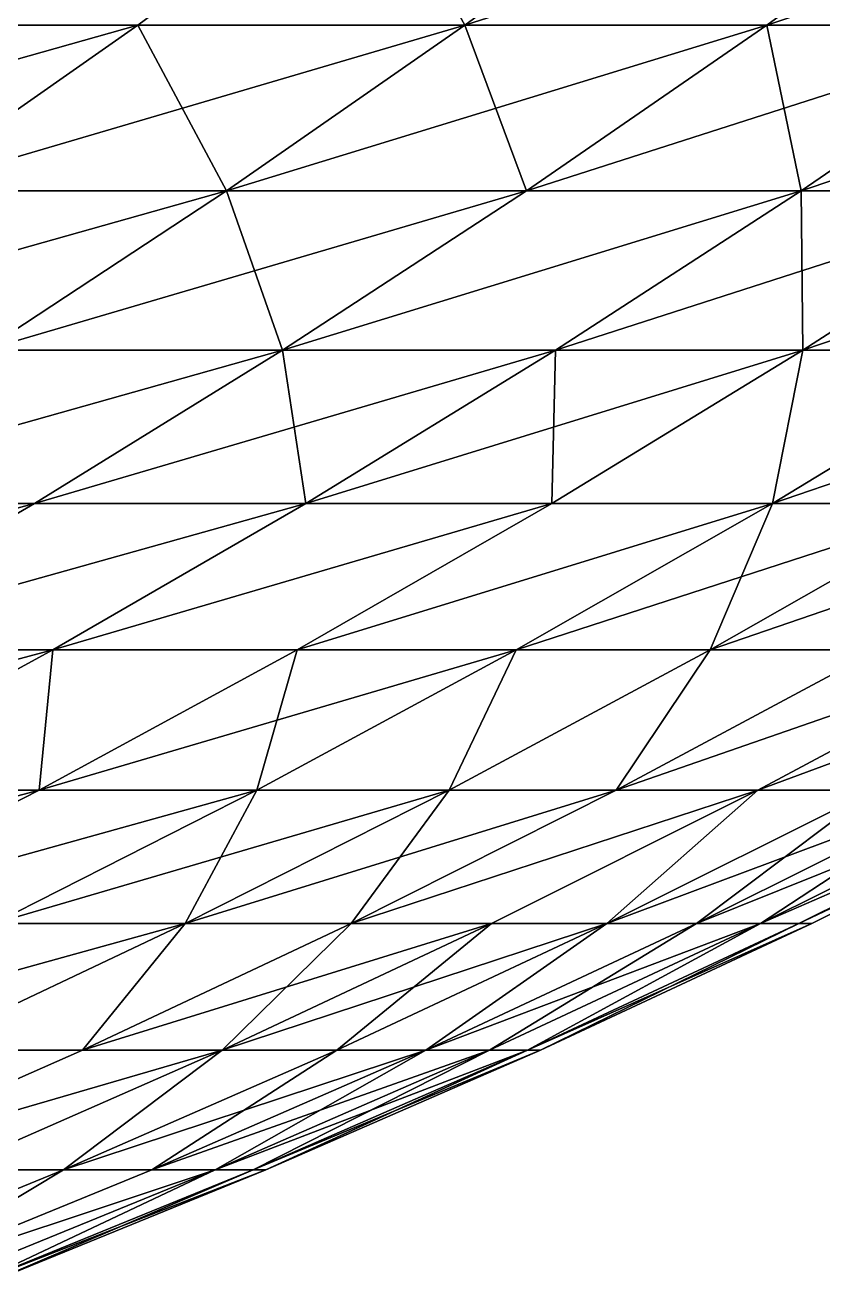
# Model space of a CAD drawing. Header units: millimetres. Extents: x -3250 to 8000, y -3250 to 3250.
# Drawn here: x 7494.7 to 7547.8, y -744.7 to -661 of the extents above; entities that cross this region are included whole.
import ezdxf

# ---------------------------------------------------------------- set-up
doc = ezdxf.new("R2010")
doc.units = ezdxf.units.MM
doc.header["$MEASUREMENT"] = 0
doc.layers.add('MESH_3D', color=2, linetype='CONTINUOUS')

msp = doc.modelspace()

# ---------------------------------------------------------------- linework, layer by layer
at = {"layer": 'MESH_3D'}
for points in [[(7517.703, -649.55, 24013.1), (7494.094, -649.55, 24080.57), (7478.74, -660.991, 24074.982)], [(7517.703, -649.55, 24013.1), (7478.74, -660.991, 24074.982), (7502.215, -660.991, 24007.896)], [(7524.009, -660.991, 23940.246), (7517.703, -649.55, 24013.1), (7502.215, -660.991, 24007.896)], [(7539.622, -649.55, 23945.062), (7517.703, -649.55, 24013.1), (7524.009, -660.991, 23940.246)], [(7559.839, -649.55, 23876.498), (7524.009, -660.991, 23940.246), (7544.111, -660.991, 23872.073)], [(7559.839, -649.55, 23876.498), (7539.622, -649.55, 23945.062), (7524.009, -660.991, 23940.246)], [(7578.34, -649.55, 23807.452), (7559.839, -649.55, 23876.498), (7544.111, -660.991, 23872.073)], [(7578.34, -649.55, 23807.452), (7544.111, -660.991, 23872.073), (7562.506, -660.991, 23803.42)], [(7502.215, -660.991, 24007.896), (7478.74, -660.991, 24074.982), (7463.124, -672.021, 24069.298)], [(7502.215, -660.991, 24007.896), (7463.124, -672.021, 24069.298), (7486.461, -672.021, 24002.603)], [(7478.74, -660.991, 2625.018), (7502.215, -660.991, 2692.104), (7486.461, -672.021, 2697.397)], [(7502.215, -660.991, 2692.104), (7508.129, -672.021, 2764.653), (7486.461, -672.021, 2697.397)], [(7524.009, -660.991, 23940.246), (7486.461, -672.021, 24002.603), (7508.129, -672.021, 23935.347)], [(7524.009, -660.991, 23940.246), (7502.215, -660.991, 24007.896), (7486.461, -672.021, 24002.603)], [(7502.215, -660.991, 2692.104), (7524.009, -660.991, 2759.754), (7508.129, -672.021, 2764.653)], [(7524.009, -660.991, 2759.754), (7528.113, -672.021, 2832.428), (7508.129, -672.021, 2764.653)], [(7544.111, -660.991, 23872.073), (7524.009, -660.991, 23940.246), (7508.129, -672.021, 23935.347)], [(7544.111, -660.991, 23872.073), (7508.129, -672.021, 23935.347), (7528.113, -672.021, 23867.572)], [(7524.009, -660.991, 2759.754), (7544.111, -660.991, 2827.927), (7528.113, -672.021, 2832.428)], [(7544.111, -660.991, 2827.927), (7546.401, -672.021, 2900.68), (7528.113, -672.021, 2832.428)], [(7562.506, -660.991, 23803.42), (7528.113, -672.021, 23867.572), (7546.401, -672.021, 23799.32)], [(7562.506, -660.991, 23803.42), (7544.111, -660.991, 23872.073), (7528.113, -672.021, 23867.572)], [(7544.111, -660.991, 2827.927), (7562.506, -660.991, 2896.58), (7546.401, -672.021, 2900.68)], [(7562.506, -660.991, 2896.58), (7562.982, -672.021, 2969.367), (7546.401, -672.021, 2900.68)], [(7579.184, -660.991, 23734.331), (7546.401, -672.021, 23799.32), (7562.982, -672.021, 23730.633)], [(7579.184, -660.991, 23734.331), (7562.506, -660.991, 23803.42), (7546.401, -672.021, 23799.32)], [(7470.452, -682.633, 2702.776), (7508.129, -672.021, 2764.653), (7491.99, -682.633, 2769.631)], [(7486.461, -672.021, 2697.397), (7508.129, -672.021, 2764.653), (7470.452, -682.633, 2702.776)], [(7508.129, -672.021, 23935.347), (7486.461, -672.021, 24002.603), (7470.452, -682.633, 23997.224)], [(7508.129, -672.021, 23935.347), (7470.452, -682.633, 23997.224), (7491.99, -682.633, 23930.369)], [(7508.129, -672.021, 2764.653), (7511.855, -682.633, 2837.002), (7491.99, -682.633, 2769.631)], [(7528.113, -672.021, 23867.572), (7491.99, -682.633, 23930.369), (7511.855, -682.633, 23862.998)], [(7528.113, -672.021, 23867.572), (7508.129, -672.021, 23935.347), (7491.99, -682.633, 23930.369)], [(7508.129, -672.021, 2764.653), (7528.113, -672.021, 2832.428), (7511.855, -682.633, 2837.002)], [(7511.855, -682.633, 2837.002), (7546.401, -672.021, 2900.68), (7530.034, -682.633, 2904.848)], [(7528.113, -672.021, 2832.428), (7546.401, -672.021, 2900.68), (7511.855, -682.633, 2837.002)], [(7546.401, -672.021, 23799.32), (7511.855, -682.633, 23862.998), (7530.034, -682.633, 23795.152)], [(7546.401, -672.021, 23799.32), (7528.113, -672.021, 23867.572), (7511.855, -682.633, 23862.998)], [(7546.401, -672.021, 2900.68), (7546.516, -682.633, 2973.126), (7530.034, -682.633, 2904.848)], [(7562.982, -672.021, 23730.633), (7530.034, -682.633, 23795.152), (7546.516, -682.633, 23726.874)], [(7562.982, -672.021, 23730.633), (7546.401, -672.021, 23799.32), (7530.034, -682.633, 23795.152)], [(7546.401, -672.021, 2900.68), (7562.982, -672.021, 2969.367), (7546.516, -682.633, 2973.126)], [(7546.516, -682.633, 2973.126), (7577.845, -672.021, 3038.446), (7561.291, -682.633, 3041.793)], [(7562.982, -672.021, 2969.367), (7577.845, -672.021, 3038.446), (7546.516, -682.633, 2973.126)], [(7577.845, -672.021, 23661.554), (7546.516, -682.633, 23726.874), (7561.291, -682.633, 23658.207)], [(7577.845, -672.021, 23661.554), (7562.982, -672.021, 23730.633), (7546.516, -682.633, 23726.874)], [(7475.604, -692.82, 2774.686), (7511.855, -682.633, 2837.002), (7495.348, -692.82, 2841.647)], [(7491.99, -682.633, 2769.631), (7511.855, -682.633, 2837.002), (7475.604, -692.82, 2774.686)], [(7511.855, -682.633, 23862.998), (7491.99, -682.633, 23930.369), (7475.604, -692.82, 23925.314)], [(7511.855, -682.633, 23862.998), (7475.604, -692.82, 23925.314), (7495.348, -692.82, 23858.353)], [(7511.855, -682.633, 2837.002), (7513.416, -692.82, 2909.079), (7495.348, -692.82, 2841.647)], [(7530.034, -682.633, 23795.152), (7495.348, -692.82, 23858.353), (7513.416, -692.82, 23790.921)], [(7530.034, -682.633, 23795.152), (7511.855, -682.633, 23862.998), (7495.348, -692.82, 23858.353)], [(7511.855, -682.633, 2837.002), (7530.034, -682.633, 2904.848), (7513.416, -692.82, 2909.079)], [(7530.034, -682.633, 2904.848), (7529.798, -692.82, 2976.941), (7513.416, -692.82, 2909.079)], [(7546.516, -682.633, 23726.874), (7513.416, -692.82, 23790.921), (7529.798, -692.82, 23723.059)], [(7546.516, -682.633, 23726.874), (7530.034, -682.633, 23795.152), (7513.416, -692.82, 23790.921)], [(7546.516, -682.633, 2973.126), (7544.483, -692.82, 3045.191), (7529.798, -692.82, 2976.941)], [(7530.034, -682.633, 2904.848), (7546.516, -682.633, 2973.126), (7529.798, -692.82, 2976.941)], [(7544.483, -692.82, 23654.809), (7546.516, -682.633, 23726.874), (7529.798, -692.82, 23723.059)], [(7561.291, -682.633, 3041.793), (7557.462, -692.82, 3113.785), (7544.483, -692.82, 3045.191)], [(7546.516, -682.633, 2973.126), (7561.291, -682.633, 3041.793), (7544.483, -692.82, 3045.191)], [(7561.291, -682.633, 23658.207), (7546.516, -682.633, 23726.874), (7544.483, -692.82, 23654.809)], [(7574.349, -682.633, 23589.193), (7544.483, -692.82, 23654.809), (7557.462, -692.82, 23586.215)], [(7574.349, -682.633, 23589.193), (7561.291, -682.633, 23658.207), (7544.483, -692.82, 23654.809)], [(7495.348, -692.82, 23858.353), (7458.98, -702.577, 23920.187), (7478.601, -702.577, 23853.642)], [(7495.348, -692.82, 23858.353), (7475.604, -692.82, 23925.314), (7458.98, -702.577, 23920.187)], [(7475.604, -692.82, 2774.686), (7495.348, -692.82, 2841.647), (7478.601, -702.577, 2846.358)], [(7478.601, -702.577, 2846.358), (7513.416, -692.82, 2909.079), (7496.558, -702.577, 2913.372)], [(7495.348, -692.82, 2841.647), (7513.416, -692.82, 2909.079), (7478.601, -702.577, 2846.358)], [(7513.416, -692.82, 23790.921), (7478.601, -702.577, 23853.642), (7496.558, -702.577, 23786.628)], [(7513.416, -692.82, 23790.921), (7495.348, -692.82, 23858.353), (7478.601, -702.577, 23853.642)], [(7496.558, -702.577, 2913.372), (7529.798, -692.82, 2976.941), (7512.838, -702.577, 2980.813)], [(7513.416, -692.82, 2909.079), (7529.798, -692.82, 2976.941), (7496.558, -702.577, 2913.372)], [(7529.798, -692.82, 23723.059), (7496.558, -702.577, 23786.628), (7512.838, -702.577, 23719.187)], [(7529.798, -692.82, 23723.059), (7513.416, -692.82, 23790.921), (7496.558, -702.577, 23786.628)], [(7512.838, -702.577, 2980.813), (7544.483, -692.82, 3045.191), (7527.431, -702.577, 3048.638)], [(7529.798, -692.82, 2976.941), (7544.483, -692.82, 3045.191), (7512.838, -702.577, 2980.813)], [(7544.483, -692.82, 23654.809), (7512.838, -702.577, 23719.187), (7527.431, -702.577, 23651.362)], [(7544.483, -692.82, 23654.809), (7529.798, -692.82, 23723.059), (7512.838, -702.577, 23719.187)], [(7544.483, -692.82, 3045.191), (7540.329, -702.577, 3116.806), (7527.431, -702.577, 3048.638)], [(7557.462, -692.82, 23586.215), (7527.431, -702.577, 23651.362), (7540.329, -702.577, 23583.194)], [(7557.462, -692.82, 23586.215), (7544.483, -692.82, 23654.809), (7527.431, -702.577, 23651.362)], [(7557.462, -692.82, 3113.785), (7551.524, -702.577, 3185.275), (7540.329, -702.577, 3116.806)], [(7544.483, -692.82, 3045.191), (7557.462, -692.82, 3113.785), (7540.329, -702.577, 3116.806)], [(7568.726, -692.82, 23517.318), (7540.329, -702.577, 23583.194), (7551.524, -702.577, 23514.725)], [(7568.726, -692.82, 23517.318), (7557.462, -692.82, 23586.215), (7540.329, -702.577, 23583.194)], [(7461.626, -711.897, 2851.135), (7496.558, -702.577, 2913.372), (7479.468, -711.897, 2917.724)], [(7478.601, -702.577, 2846.358), (7496.558, -702.577, 2913.372), (7461.626, -711.897, 2851.135)], [(7496.558, -702.577, 23786.628), (7478.601, -702.577, 23853.642), (7461.626, -711.897, 23848.865)], [(7496.558, -702.577, 23786.628), (7461.626, -711.897, 23848.865), (7479.468, -711.897, 23782.276)], [(7496.558, -702.577, 2913.372), (7495.645, -711.897, 2984.737), (7479.468, -711.897, 2917.724)], [(7495.645, -711.897, 23715.263), (7496.558, -702.577, 23786.628), (7479.468, -711.897, 23782.276)], [(7512.838, -702.577, 2980.813), (7510.146, -711.897, 3052.132), (7495.645, -711.897, 2984.737)], [(7496.558, -702.577, 2913.372), (7512.838, -702.577, 2980.813), (7495.645, -711.897, 2984.737)], [(7512.838, -702.577, 23719.187), (7496.558, -702.577, 23786.628), (7495.645, -711.897, 23715.263)], [(7527.431, -702.577, 23651.362), (7495.645, -711.897, 23715.263), (7510.146, -711.897, 23647.868)], [(7527.431, -702.577, 23651.362), (7512.838, -702.577, 23719.187), (7495.645, -711.897, 23715.263)], [(7527.431, -702.577, 3048.638), (7522.962, -711.897, 3119.868), (7510.146, -711.897, 3052.132)], [(7512.838, -702.577, 2980.813), (7527.431, -702.577, 3048.638), (7510.146, -711.897, 3052.132)], [(7522.962, -711.897, 23580.132), (7527.431, -702.577, 23651.362), (7510.146, -711.897, 23647.868)], [(7540.329, -702.577, 3116.806), (7534.086, -711.897, 3187.903), (7522.962, -711.897, 3119.868)], [(7527.431, -702.577, 3048.638), (7540.329, -702.577, 3116.806), (7522.962, -711.897, 3119.868)], [(7540.329, -702.577, 23583.194), (7527.431, -702.577, 23651.362), (7522.962, -711.897, 23580.132)], [(7534.086, -711.897, 23512.097), (7540.329, -702.577, 23583.194), (7522.962, -711.897, 23580.132)], [(7534.086, -711.897, 3187.903), (7561.008, -702.577, 3254.001), (7543.51, -711.897, 3256.194)], [(7551.524, -702.577, 3185.275), (7561.008, -702.577, 3254.001), (7534.086, -711.897, 3187.903)], [(7540.329, -702.577, 3116.806), (7551.524, -702.577, 3185.275), (7534.086, -711.897, 3187.903)], [(7551.524, -702.577, 23514.725), (7540.329, -702.577, 23583.194), (7534.086, -711.897, 23512.097)], [(7561.008, -702.577, 23445.999), (7534.086, -711.897, 23512.097), (7543.51, -711.897, 23443.806)], [(7561.008, -702.577, 23445.999), (7551.524, -702.577, 23514.725), (7534.086, -711.897, 23512.097)], [(7561.008, -702.577, 3254.001), (7551.229, -711.897, 3324.698), (7543.51, -711.897, 3256.194)], [(7568.776, -702.577, 23377.058), (7543.51, -711.897, 23443.806), (7551.229, -711.897, 23375.302)], [(7568.776, -702.577, 23377.058), (7561.008, -702.577, 23445.999), (7543.51, -711.897, 23443.806)], [(7495.645, -711.897, 23715.263), (7479.468, -711.897, 23782.276), (7462.159, -720.775, 23777.869)], [(7495.645, -711.897, 23715.263), (7462.159, -720.775, 23777.869), (7478.231, -720.775, 23711.289)], [(7478.231, -720.775, 2988.711), (7510.146, -711.897, 3052.132), (7492.639, -720.775, 3055.671)], [(7495.645, -711.897, 2984.737), (7510.146, -711.897, 3052.132), (7478.231, -720.775, 2988.711)], [(7479.468, -711.897, 2917.724), (7495.645, -711.897, 2984.737), (7478.231, -720.775, 2988.711)], [(7510.146, -711.897, 23647.868), (7478.231, -720.775, 23711.289), (7492.639, -720.775, 23644.329)], [(7510.146, -711.897, 23647.868), (7495.645, -711.897, 23715.263), (7478.231, -720.775, 23711.289)], [(7510.146, -711.897, 3052.132), (7505.372, -720.775, 3122.97), (7492.639, -720.775, 3055.671)], [(7522.962, -711.897, 23580.132), (7510.146, -711.897, 23647.868), (7492.639, -720.775, 23644.329)], [(7522.962, -711.897, 23580.132), (7492.639, -720.775, 23644.329), (7505.372, -720.775, 23577.03)], [(7522.962, -711.897, 3119.868), (7516.424, -720.775, 3190.565), (7505.372, -720.775, 3122.97)], [(7510.146, -711.897, 3052.132), (7522.962, -711.897, 3119.868), (7505.372, -720.775, 3122.97)], [(7534.086, -711.897, 23512.097), (7522.962, -711.897, 23580.132), (7505.372, -720.775, 23577.03)], [(7534.086, -711.897, 23512.097), (7505.372, -720.775, 23577.03), (7516.424, -720.775, 23509.435)], [(7516.424, -720.775, 3190.565), (7543.51, -711.897, 3256.194), (7525.787, -720.775, 3258.415)], [(7534.086, -711.897, 3187.903), (7543.51, -711.897, 3256.194), (7516.424, -720.775, 3190.565)], [(7522.962, -711.897, 3119.868), (7534.086, -711.897, 3187.903), (7516.424, -720.775, 3190.565)], [(7543.51, -711.897, 23443.806), (7534.086, -711.897, 23512.097), (7516.424, -720.775, 23509.435)], [(7543.51, -711.897, 23443.806), (7516.424, -720.775, 23509.435), (7525.787, -720.775, 23441.585)], [(7543.51, -711.897, 3256.194), (7533.456, -720.775, 3326.476), (7525.787, -720.775, 3258.415)], [(7533.456, -720.775, 23373.524), (7543.51, -711.897, 23443.806), (7525.787, -720.775, 23441.585)], [(7533.456, -720.775, 3326.476), (7557.237, -711.897, 3393.374), (7539.426, -720.775, 3394.708)], [(7551.229, -711.897, 3324.698), (7557.237, -711.897, 3393.374), (7533.456, -720.775, 3326.476)], [(7543.51, -711.897, 3256.194), (7551.229, -711.897, 3324.698), (7533.456, -720.775, 3326.476)], [(7551.229, -711.897, 23375.302), (7543.51, -711.897, 23443.806), (7533.456, -720.775, 23373.524)], [(7539.426, -720.775, 23305.292), (7551.229, -711.897, 23375.302), (7533.456, -720.775, 23373.524)], [(7557.237, -711.897, 3393.374), (7543.692, -720.775, 3463.068), (7539.426, -720.775, 3394.708)], [(7557.237, -711.897, 23306.626), (7551.229, -711.897, 23375.302), (7539.426, -720.775, 23305.292)], [(7561.531, -711.897, 23237.822), (7557.237, -711.897, 23306.626), (7539.426, -720.775, 23305.292)], [(7561.531, -711.897, 23237.822), (7539.426, -720.775, 23305.292), (7543.692, -720.775, 23236.932)], [(7543.692, -720.775, 3463.068), (7564.109, -711.897, 3531.067), (7546.253, -720.775, 3531.513)], [(7561.531, -711.897, 3462.178), (7564.109, -711.897, 3531.067), (7543.692, -720.775, 3463.068)], [(7557.237, -711.897, 3393.374), (7561.531, -711.897, 3462.178), (7543.692, -720.775, 3463.068)], [(7564.109, -711.897, 23168.933), (7543.692, -720.775, 23236.932), (7546.253, -720.775, 23168.487)], [(7564.109, -711.897, 23168.933), (7561.531, -711.897, 23237.822), (7543.692, -720.775, 23236.932)], [(7546.253, -720.775, 3531.513), (7564.969, -711.897, 3600), (7547.107, -720.775, 3600)], [(7564.109, -711.897, 3531.067), (7564.969, -711.897, 3600), (7546.253, -720.775, 3531.513)], [(7546.253, -720.775, 23168.487), (7547.107, -720.775, 23100), (7564.969, -711.897, 23100)], [(7564.109, -711.897, 23168.933), (7546.253, -720.775, 23168.487), (7564.969, -711.897, 23100)], [(7564.969, -711.897, 23100), (7547.107, -720.775, 3600), (7564.969, -711.897, 3600)], [(7564.969, -711.897, 23100), (7547.107, -720.775, 23100), (7547.107, -720.775, 3600)], [(7505.372, -720.775, 23577.03), (7492.639, -720.775, 23644.329), (7474.92, -729.205, 23640.747)], [(7505.372, -720.775, 23577.03), (7474.92, -729.205, 23640.747), (7487.57, -729.205, 23573.891)], [(7505.372, -720.775, 3122.97), (7498.549, -729.205, 3193.259), (7487.57, -729.205, 3126.109)], [(7492.639, -720.775, 3055.671), (7505.372, -720.775, 3122.97), (7487.57, -729.205, 3126.109)], [(7498.549, -729.205, 23506.741), (7505.372, -720.775, 23577.03), (7487.57, -729.205, 23573.891)], [(7516.424, -720.775, 3190.565), (7507.85, -729.205, 3260.662), (7498.549, -729.205, 3193.259)], [(7505.372, -720.775, 3122.97), (7516.424, -720.775, 3190.565), (7498.549, -729.205, 3193.259)], [(7516.424, -720.775, 23509.435), (7505.372, -720.775, 23577.03), (7498.549, -729.205, 23506.741)], [(7525.787, -720.775, 23441.585), (7516.424, -720.775, 23509.435), (7498.549, -729.205, 23506.741)], [(7525.787, -720.775, 23441.585), (7498.549, -729.205, 23506.741), (7507.85, -729.205, 23439.338)], [(7525.787, -720.775, 3258.415), (7515.469, -729.205, 3328.276), (7507.85, -729.205, 3260.662)], [(7516.424, -720.775, 3190.565), (7525.787, -720.775, 3258.415), (7507.85, -729.205, 3260.662)], [(7533.456, -720.775, 23373.524), (7525.787, -720.775, 23441.585), (7507.85, -729.205, 23439.338)], [(7533.456, -720.775, 23373.524), (7507.85, -729.205, 23439.338), (7515.469, -729.205, 23371.724)], [(7533.456, -720.775, 3326.476), (7521.399, -729.205, 3396.059), (7515.469, -729.205, 3328.276)], [(7525.787, -720.775, 3258.415), (7533.456, -720.775, 3326.476), (7515.469, -729.205, 3328.276)], [(7521.399, -729.205, 23303.941), (7533.456, -720.775, 23373.524), (7515.469, -729.205, 23371.724)], [(7539.426, -720.775, 3394.708), (7525.637, -729.205, 3463.969), (7521.399, -729.205, 3396.059)], [(7533.456, -720.775, 3326.476), (7539.426, -720.775, 3394.708), (7521.399, -729.205, 3396.059)], [(7539.426, -720.775, 23305.292), (7533.456, -720.775, 23373.524), (7521.399, -729.205, 23303.941)], [(7543.692, -720.775, 23236.932), (7539.426, -720.775, 23305.292), (7521.399, -729.205, 23303.941)], [(7543.692, -720.775, 23236.932), (7521.399, -729.205, 23303.941), (7525.637, -729.205, 23236.031)], [(7543.692, -720.775, 3463.068), (7528.181, -729.205, 3531.963), (7525.637, -729.205, 3463.969)], [(7539.426, -720.775, 3394.708), (7543.692, -720.775, 3463.068), (7525.637, -729.205, 3463.969)], [(7528.181, -729.205, 23168.037), (7543.692, -720.775, 23236.932), (7525.637, -729.205, 23236.031)], [(7528.181, -729.205, 3531.963), (7547.107, -720.775, 3600), (7529.03, -729.205, 3600)], [(7546.253, -720.775, 3531.513), (7547.107, -720.775, 3600), (7528.181, -729.205, 3531.963)], [(7543.692, -720.775, 3463.068), (7546.253, -720.775, 3531.513), (7528.181, -729.205, 3531.963)], [(7546.253, -720.775, 23168.487), (7543.692, -720.775, 23236.932), (7528.181, -729.205, 23168.037)], [(7546.253, -720.775, 23168.487), (7528.181, -729.205, 23168.037), (7529.03, -729.205, 23100)], [(7547.107, -720.775, 23100), (7529.03, -729.205, 3600), (7547.107, -720.775, 3600)], [(7547.107, -720.775, 23100), (7529.03, -729.205, 23100), (7529.03, -729.205, 3600)], [(7546.253, -720.775, 23168.487), (7529.03, -729.205, 23100), (7547.107, -720.775, 23100)], [(7480.471, -737.181, 3195.984), (7507.85, -729.205, 3260.662), (7489.71, -737.181, 3262.936)], [(7498.549, -729.205, 3193.259), (7507.85, -729.205, 3260.662), (7480.471, -737.181, 3195.984)], [(7487.57, -729.205, 3126.109), (7498.549, -729.205, 3193.259), (7480.471, -737.181, 3195.984)], [(7498.549, -729.205, 23506.741), (7487.57, -729.205, 23573.891), (7480.471, -737.181, 23504.016)], [(7507.85, -729.205, 23439.338), (7480.471, -737.181, 23504.016), (7489.71, -737.181, 23437.064)], [(7507.85, -729.205, 23439.338), (7498.549, -729.205, 23506.741), (7480.471, -737.181, 23504.016)], [(7507.85, -729.205, 3260.662), (7497.278, -737.181, 3330.097), (7489.71, -737.181, 3262.936)], [(7497.278, -737.181, 23369.903), (7507.85, -729.205, 23439.338), (7489.71, -737.181, 23437.064)], [(7515.469, -729.205, 3328.276), (7503.168, -737.181, 3397.426), (7497.278, -737.181, 3330.097)], [(7507.85, -729.205, 3260.662), (7515.469, -729.205, 3328.276), (7497.278, -737.181, 3330.097)], [(7515.469, -729.205, 23371.724), (7507.85, -729.205, 23439.338), (7497.278, -737.181, 23369.903)], [(7521.399, -729.205, 23303.941), (7515.469, -729.205, 23371.724), (7497.278, -737.181, 23369.903)], [(7521.399, -729.205, 23303.941), (7497.278, -737.181, 23369.903), (7503.168, -737.181, 23302.574)], [(7521.399, -729.205, 3396.059), (7507.378, -737.181, 3464.88), (7503.168, -737.181, 3397.426)], [(7515.469, -729.205, 3328.276), (7521.399, -729.205, 3396.059), (7503.168, -737.181, 3397.426)], [(7525.637, -729.205, 23236.031), (7503.168, -737.181, 23302.574), (7507.378, -737.181, 23235.12)], [(7525.637, -729.205, 23236.031), (7521.399, -729.205, 23303.941), (7503.168, -737.181, 23302.574)], [(7525.637, -729.205, 3463.969), (7509.905, -737.181, 3532.419), (7507.378, -737.181, 3464.88)], [(7521.399, -729.205, 3396.059), (7525.637, -729.205, 3463.969), (7507.378, -737.181, 3464.88)], [(7528.181, -729.205, 23168.037), (7525.637, -729.205, 23236.031), (7507.378, -737.181, 23235.12)], [(7528.181, -729.205, 23168.037), (7507.378, -737.181, 23235.12), (7509.905, -737.181, 23167.581)], [(7528.181, -729.205, 3531.963), (7510.748, -737.181, 3600), (7509.905, -737.181, 3532.419)], [(7525.637, -729.205, 3463.969), (7528.181, -729.205, 3531.963), (7509.905, -737.181, 3532.419)], [(7509.905, -737.181, 23167.581), (7510.748, -737.181, 23100), (7529.03, -729.205, 23100)], [(7528.181, -729.205, 23168.037), (7509.905, -737.181, 23167.581), (7529.03, -729.205, 23100)], [(7528.181, -729.205, 3531.963), (7529.03, -729.205, 3600), (7510.748, -737.181, 3600)], [(7529.03, -729.205, 23100), (7510.748, -737.181, 3600), (7529.03, -729.205, 3600)], [(7529.03, -729.205, 23100), (7510.748, -737.181, 23100), (7510.748, -737.181, 3600)], [(7497.278, -737.181, 3330.097), (7484.745, -744.699, 3398.806), (7478.894, -744.699, 3331.936)], [(7489.71, -737.181, 3262.936), (7497.278, -737.181, 3330.097), (7478.894, -744.699, 3331.936)], [(7497.278, -737.181, 23369.903), (7489.71, -737.181, 23437.064), (7478.894, -744.699, 23368.064)], [(7484.745, -744.699, 23301.194), (7497.278, -737.181, 23369.903), (7478.894, -744.699, 23368.064)], [(7484.745, -744.699, 3398.806), (7507.378, -737.181, 3464.88), (7488.926, -744.699, 3465.801)], [(7503.168, -737.181, 3397.426), (7507.378, -737.181, 3464.88), (7484.745, -744.699, 3398.806)], [(7497.278, -737.181, 3330.097), (7503.168, -737.181, 3397.426), (7484.745, -744.699, 3398.806)], [(7503.168, -737.181, 23302.574), (7497.278, -737.181, 23369.903), (7484.745, -744.699, 23301.194)], [(7507.378, -737.181, 23235.12), (7484.745, -744.699, 23301.194), (7488.926, -744.699, 23234.199)], [(7507.378, -737.181, 23235.12), (7503.168, -737.181, 23302.574), (7484.745, -744.699, 23301.194)], [(7507.378, -737.181, 3464.88), (7491.436, -744.699, 3532.88), (7488.926, -744.699, 3465.801)], [(7491.436, -744.699, 23167.12), (7507.378, -737.181, 23235.12), (7488.926, -744.699, 23234.199)], [(7491.436, -744.699, 3532.88), (7510.748, -737.181, 3600), (7492.273, -744.699, 3600)], [(7509.905, -737.181, 3532.419), (7510.748, -737.181, 3600), (7491.436, -744.699, 3532.88)], [(7507.378, -737.181, 3464.88), (7509.905, -737.181, 3532.419), (7491.436, -744.699, 3532.88)], [(7509.905, -737.181, 23167.581), (7491.436, -744.699, 23167.12), (7492.273, -744.699, 23100)], [(7509.905, -737.181, 23167.581), (7507.378, -737.181, 23235.12), (7491.436, -744.699, 23167.12)], [(7510.748, -737.181, 23100), (7492.273, -744.699, 3600), (7510.748, -737.181, 3600)], [(7510.748, -737.181, 23100), (7492.273, -744.699, 23100), (7492.273, -744.699, 3600)], [(7509.905, -737.181, 23167.581), (7492.273, -744.699, 23100), (7510.748, -737.181, 23100)]]:
    msp.add_3dface(points, dxfattribs=at)

doc.saveas('drawing.dxf')
